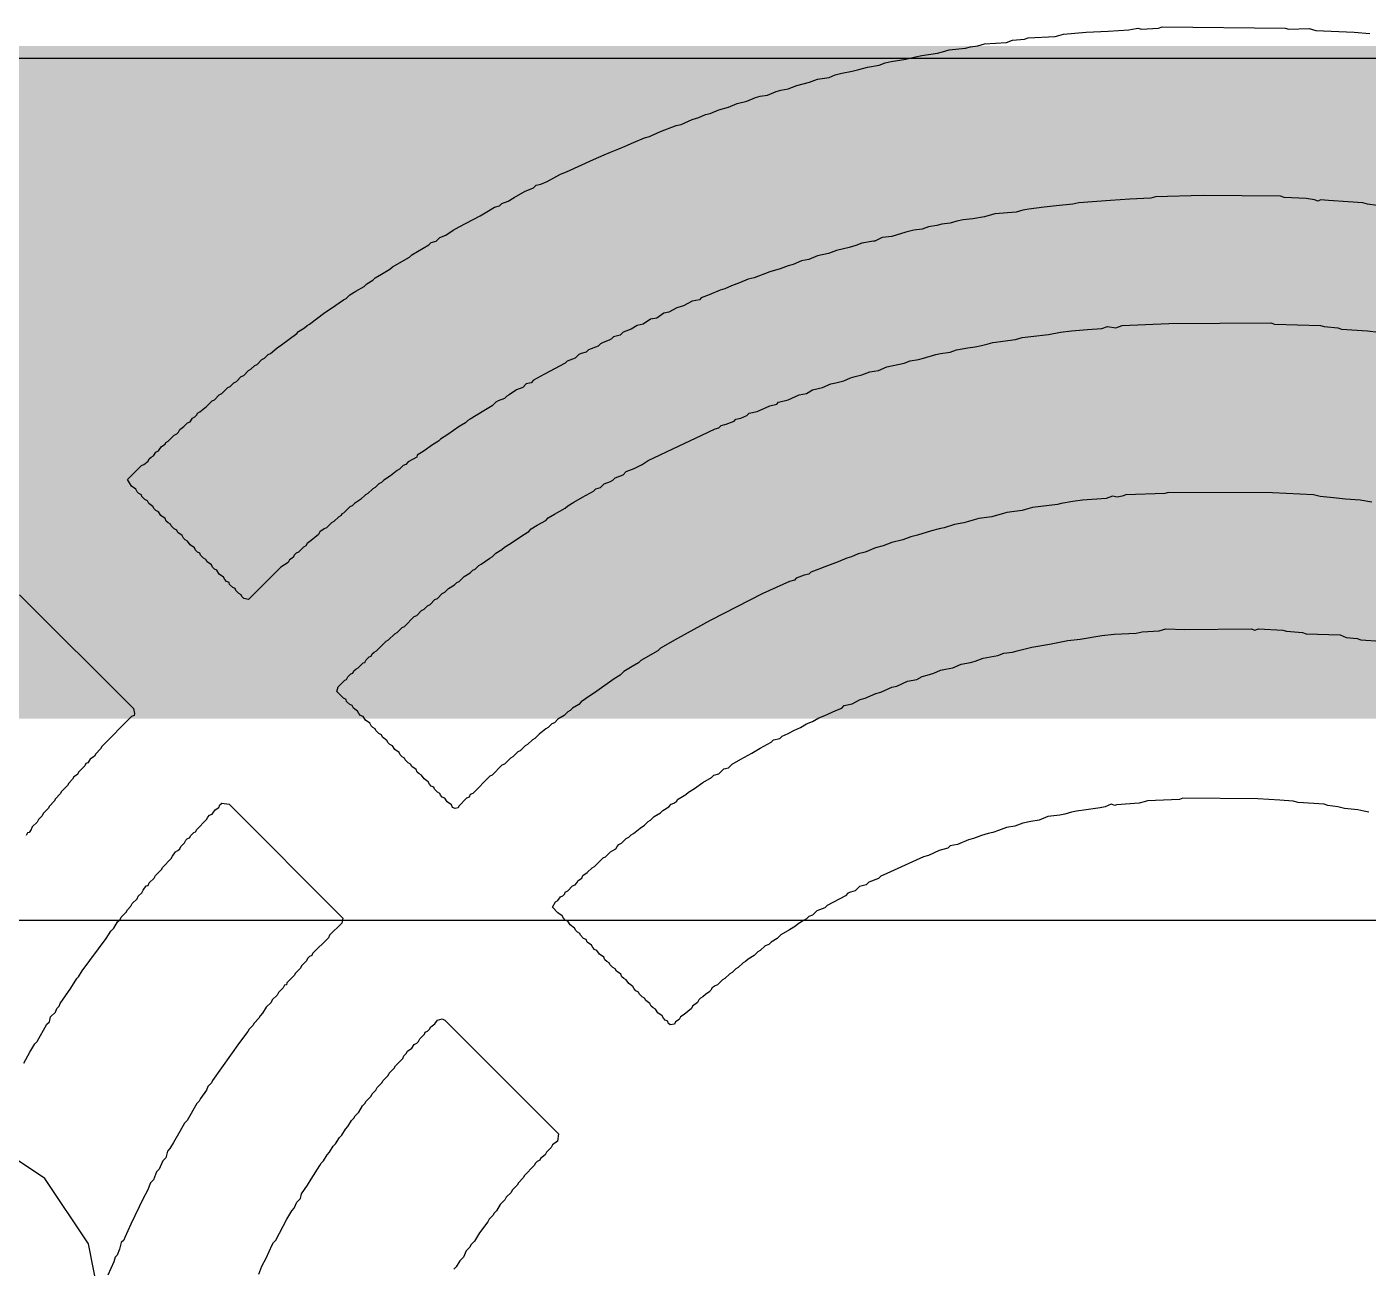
# Model space of a CAD drawing. Header units: inches. Extents: x -21 to 276, y -5 to 220.
# Drawn here: x 20.255 to 22.839, y 33.358 to 35.749 of the extents above; entities that cross this region are included whole.
import ezdxf

# ---------------------------------------------------------------- set-up
doc = ezdxf.new("R2010")
doc.units = ezdxf.units.IN
for name, color, linetype in [('Bottom Layer', 5, 'Continuous'), ('Top Layer', 1, 'Continuous'), ('Top Overlay', 2, 'Continuous')]:
    doc.layers.add(name, color=color, linetype=linetype)

msp = doc.modelspace()

# ---------------------------------------------------------------- hatches: boundary and pattern name
at = {"layer": 'Bottom Layer'}
msp.add_hatch(color=5, dxfattribs=at).paths.add_polyline_path([(10.3988, 34.417), (57.5818, 34.417), (57.5818, 35.7124), (10.3988, 35.7124)])

# ---------------------------------------------------------------- linework, layer by layer
for p, q in [((13.7743, 34.0285), (44.8844, 34.0285)), ((20.2899, 33.5313), (20.1639, 33.6155)), ((20.3741, 33.4053), (20.2899, 33.5313)), ((20.4037, 33.2566), (20.3741, 33.4053))]:
    msp.add_line(p, q, dxfattribs=at)
at = {"layer": 'Top Layer'}
msp.add_line((19.8928, 35.6885), (48.9874, 35.6885), dxfattribs=at)
at = {"layer": 'Top Overlay'}
for p, q in [((22.2526, 35.735), (22.296, 35.7385)), ((22.296, 35.7385), (22.3383, 35.7409)), ((22.3383, 35.7409), (22.3782, 35.7432)), ((22.3782, 35.7432), (22.3922, 35.7456)), ((22.3922, 35.7456), (22.3958, 35.7467)), ((22.3958, 35.7467), (22.4028, 35.7444)), ((22.4028, 35.7444), (22.4357, 35.7467)), ((22.4357, 35.7467), (22.4427, 35.7491)), ((22.4427, 35.7491), (22.6797, 35.7467)), ((22.6797, 35.7467), (22.6868, 35.7444)), ((22.6868, 35.7444), (22.7255, 35.7456)), ((22.7255, 35.7456), (22.7384, 35.742)), ((22.7384, 35.742), (22.8123, 35.7385)), ((22.8123, 35.7385), (22.8428, 35.7362)), ((22.0637, 35.708), (22.0731, 35.7104)), ((22.0731, 35.7104), (22.0871, 35.7127)), ((22.0871, 35.7127), (22.1, 35.7162)), ((22.1, 35.7162), (22.1423, 35.7186)), ((22.1423, 35.7186), (22.154, 35.7233)), ((22.154, 35.7233), (22.1775, 35.7256)), ((22.1775, 35.7256), (22.1845, 35.728)), ((22.1845, 35.728), (22.2362, 35.7303)), ((22.2362, 35.7303), (22.2432, 35.7327)), ((22.2432, 35.7327), (22.2526, 35.735)), ((21.9205, 35.6822), (21.9487, 35.6869)), ((21.9487, 35.6869), (21.9674, 35.6916)), ((21.9674, 35.6916), (21.9792, 35.6939)), ((21.9792, 35.6939), (22.0097, 35.6986)), ((22.0097, 35.6986), (22.0191, 35.701)), ((22.0191, 35.701), (22.032, 35.7045)), ((22.032, 35.7045), (22.0637, 35.708)), ((21.8126, 35.6564), (21.8255, 35.6599)), ((21.8255, 35.6599), (21.8454, 35.6634)), ((21.8454, 35.6634), (21.8583, 35.6669)), ((21.8583, 35.6669), (21.8747, 35.6716)), ((21.8747, 35.6716), (21.897, 35.6752)), ((21.897, 35.6752), (21.9088, 35.6798)), ((21.9088, 35.6798), (21.9205, 35.6822)), ((21.7222, 35.6294), (21.7386, 35.6364)), ((21.7386, 35.6364), (21.7633, 35.6423)), ((21.7633, 35.6423), (21.7785, 35.6482)), ((21.7785, 35.6482), (21.8008, 35.6517)), ((21.8008, 35.6517), (21.8126, 35.6564)), ((21.6424, 35.6059), (21.6588, 35.613)), ((21.6588, 35.613), (21.6682, 35.6153)), ((21.6682, 35.6153), (21.6823, 35.6177)), ((21.6823, 35.6177), (21.6987, 35.6247)), ((21.6987, 35.6247), (21.7081, 35.627)), ((21.7081, 35.627), (21.7222, 35.6294)), ((21.5626, 35.5801), (21.572, 35.5825)), ((21.572, 35.5825), (21.5884, 35.5895)), ((21.5884, 35.5895), (21.6072, 35.5942)), ((21.6072, 35.5942), (21.6236, 35.6012)), ((21.6236, 35.6012), (21.6424, 35.6059)), ((21.4758, 35.5472), (21.5063, 35.559)), ((21.5063, 35.559), (21.5157, 35.5613)), ((21.5157, 35.5613), (21.5368, 35.5707)), ((21.5368, 35.5707), (21.5497, 35.5742)), ((21.5497, 35.5742), (21.5626, 35.5801)), ((21.4241, 35.5261), (21.4453, 35.5355)), ((21.4453, 35.5355), (21.4546, 35.5379)), ((21.4546, 35.5379), (21.4758, 35.5472)), ((21.3678, 35.5027), (21.3795, 35.5074)), ((21.3795, 35.5074), (21.396, 35.5144)), ((21.396, 35.5144), (21.4077, 35.5191)), ((21.4077, 35.5191), (21.4241, 35.5261)), ((21.2951, 35.4698), (21.3467, 35.4933)), ((21.3467, 35.4933), (21.3678, 35.5027)), ((21.2575, 35.451), (21.2833, 35.4651)), ((21.2833, 35.4651), (21.2951, 35.4698)), ((21.1941, 35.4205), (21.2153, 35.4323)), ((21.2153, 35.4323), (21.227, 35.4369)), ((21.227, 35.4369), (21.2317, 35.4393)), ((21.2317, 35.4393), (21.2364, 35.444)), ((21.2364, 35.444), (21.2458, 35.4463)), ((21.2458, 35.4463), (21.2575, 35.451)), ((21.1449, 35.3947), (21.1566, 35.4017)), ((21.1566, 35.4017), (21.166, 35.4041)), ((21.166, 35.4041), (21.1707, 35.4088)), ((21.1707, 35.4088), (21.1824, 35.4135)), ((21.1824, 35.4135), (21.1941, 35.4205)), ((22.215, 35.4017), (22.1857, 35.3982)), ((22.2385, 35.4041), (22.215, 35.4017)), ((22.2702, 35.4076), (22.2385, 35.4041)), ((22.2819, 35.41), (22.2702, 35.4076)), ((22.343, 35.4147), (22.2819, 35.41)), ((22.3805, 35.417), (22.343, 35.4147)), ((22.4204, 35.4193), (22.3805, 35.417)), ((22.4298, 35.4217), (22.4204, 35.4193)), ((22.5213, 35.424), (22.4298, 35.4217)), ((22.6703, 35.4229), (22.5213, 35.424)), ((22.6774, 35.4205), (22.6703, 35.4229)), ((22.7196, 35.4182), (22.6774, 35.4205)), ((22.7361, 35.4158), (22.7196, 35.4182)), ((22.7431, 35.4135), (22.7361, 35.4158)), ((22.7478, 35.4158), (22.7431, 35.4135)), ((22.7631, 35.4147), (22.7478, 35.4158)), ((22.8006, 35.4123), (22.7631, 35.4147)), ((22.8288, 35.41), (22.8006, 35.4123)), ((22.8382, 35.4076), (22.8288, 35.41)), ((22.8569, 35.4053), (22.8382, 35.4076)), ((21.0885, 35.3642), (21.1284, 35.3853)), ((21.1284, 35.3853), (21.1449, 35.3947)), ((22.0472, 35.3748), (22.0343, 35.3712)), ((22.059, 35.3771), (22.0472, 35.3748)), ((22.0778, 35.3794), (22.059, 35.3771)), ((22.1, 35.383), (22.0778, 35.3794)), ((22.12, 35.3888), (22.1, 35.383)), ((22.1611, 35.3924), (22.12, 35.3888)), ((22.174, 35.3959), (22.1611, 35.3924)), ((22.1857, 35.3982), (22.174, 35.3959)), ((21.0627, 35.3478), (21.0768, 35.3572)), ((21.0768, 35.3572), (21.0885, 35.3642)), ((21.9487, 35.3536), (21.9217, 35.3454)), ((21.9639, 35.3572), (21.9487, 35.3536)), ((21.9804, 35.3595), (21.9639, 35.3572)), ((21.9921, 35.3642), (21.9804, 35.3595)), ((22.0085, 35.3665), (21.9921, 35.3642)), ((22.0179, 35.3689), (22.0085, 35.3665)), ((22.0343, 35.3712), (22.0179, 35.3689)), ((20.997, 35.3102), (21.0299, 35.329)), ((21.0299, 35.329), (21.0346, 35.3337)), ((21.0346, 35.3337), (21.0439, 35.336)), ((21.0439, 35.336), (21.051, 35.3431)), ((21.051, 35.3431), (21.0627, 35.3478)), ((21.8395, 35.3243), (21.8149, 35.3184)), ((21.8525, 35.3278), (21.8395, 35.3243)), ((21.8642, 35.3325), (21.8525, 35.3278)), ((21.8865, 35.336), (21.8642, 35.3325)), ((21.8888, 35.336), (21.8865, 35.336)), ((21.9029, 35.3431), (21.8888, 35.336)), ((21.9217, 35.3454), (21.9029, 35.3431)), ((20.9595, 35.2867), (20.9923, 35.3055)), ((20.9923, 35.3055), (20.997, 35.3102)), ((21.748, 35.2985), (21.7316, 35.2914)), ((21.7621, 35.3008), (21.748, 35.2985)), ((21.7785, 35.3079), (21.7621, 35.3008)), ((21.7996, 35.3126), (21.7785, 35.3079)), ((21.8149, 35.3184), (21.7996, 35.3126)), ((20.9266, 35.2656), (20.9383, 35.2727)), ((20.9383, 35.2727), (20.9548, 35.2821)), ((20.9548, 35.2821), (20.9595, 35.2867)), ((21.687, 35.2774), (21.6565, 35.2656)), ((21.7069, 35.2832), (21.687, 35.2774)), ((21.7222, 35.2891), (21.7069, 35.2832)), ((21.7316, 35.2914), (21.7222, 35.2891)), ((20.889, 35.2398), (20.9055, 35.2492)), ((20.9055, 35.2492), (20.9102, 35.2539)), ((20.9102, 35.2539), (20.9219, 35.2609)), ((20.9219, 35.2609), (20.9266, 35.2656)), ((21.6131, 35.2504), (21.6002, 35.2445)), ((21.6283, 35.2562), (21.6131, 35.2504)), ((21.6447, 35.2633), (21.6283, 35.2562)), ((21.6565, 35.2656), (21.6447, 35.2633)), ((20.8421, 35.207), (20.8656, 35.2234)), ((20.8656, 35.2234), (20.8703, 35.2257)), ((20.8703, 35.2257), (20.8773, 35.2328)), ((20.8773, 35.2328), (20.889, 35.2398)), ((21.5368, 35.221), (21.5204, 35.2116)), ((21.5509, 35.2234), (21.5368, 35.221)), ((21.5544, 35.2269), (21.5509, 35.2234)), ((21.5696, 35.2328), (21.5544, 35.2269)), ((21.5908, 35.2422), (21.5696, 35.2328)), ((21.6002, 35.2445), (21.5908, 35.2422)), ((20.7999, 35.1764), (20.8292, 35.1987)), ((20.8292, 35.1987), (20.8421, 35.207)), ((21.4828, 35.1976), (21.4687, 35.1882)), ((21.4922, 35.1999), (21.4828, 35.1976)), ((21.5075, 35.2081), (21.4922, 35.1999)), ((21.5204, 35.2116), (21.5075, 35.2081)), ((20.7787, 35.1624), (20.7905, 35.1694)), ((20.7905, 35.1694), (20.7952, 35.1741)), ((20.7952, 35.1741), (20.7999, 35.1764)), ((21.4312, 35.1741), (21.4194, 35.1671)), ((21.4429, 35.1764), (21.4312, 35.1741)), ((21.457, 35.1858), (21.4429, 35.1764)), ((21.4687, 35.1882), (21.457, 35.1858)), ((22.2984, 35.1659), (22.3265, 35.1682)), ((22.3265, 35.1682), (22.3371, 35.1717)), ((22.3371, 35.1717), (22.3535, 35.1694)), ((22.3535, 35.1694), (22.3652, 35.1741)), ((22.3652, 35.1741), (22.4556, 35.1776)), ((22.4556, 35.1776), (22.6516, 35.1788)), ((22.6516, 35.1788), (22.6586, 35.1764)), ((22.6586, 35.1764), (22.7478, 35.1741)), ((22.7478, 35.1741), (22.7548, 35.1717)), ((22.7548, 35.1717), (22.7807, 35.1694)), ((22.7807, 35.1694), (22.7877, 35.1671)), ((20.7459, 35.1365), (20.7752, 35.1588)), ((20.7752, 35.1588), (20.7787, 35.1624)), ((21.3772, 35.1459), (21.3655, 35.1412)), ((21.3819, 35.1483), (21.3772, 35.1459)), ((21.3854, 35.1518), (21.3819, 35.1483)), ((21.3983, 35.1553), (21.3854, 35.1518)), ((21.4042, 35.1612), (21.3983, 35.1553)), ((21.4194, 35.1671), (21.4042, 35.1612)), ((22.1165, 35.1412), (22.1599, 35.1471)), ((22.1599, 35.1471), (22.1728, 35.1506)), ((22.1728, 35.1506), (22.1892, 35.153)), ((22.1892, 35.153), (22.2233, 35.1565)), ((22.2233, 35.1565), (22.2467, 35.1612)), ((22.2467, 35.1612), (22.2679, 35.1635)), ((22.2679, 35.1635), (22.2984, 35.1659)), ((22.7877, 35.1671), (22.8382, 35.1635)), ((22.8382, 35.1635), (22.8593, 35.1612)), ((20.713, 35.1107), (20.7201, 35.1178)), ((20.7201, 35.1178), (20.7248, 35.1201)), ((20.7248, 35.1201), (20.7377, 35.1307)), ((20.7377, 35.1307), (20.7459, 35.1365)), ((21.3185, 35.1178), (21.3115, 35.1107)), ((21.3232, 35.1201), (21.3185, 35.1178)), ((21.3326, 35.1225), (21.3232, 35.1201)), ((21.3373, 35.1272), (21.3326, 35.1225)), ((21.3561, 35.1342), (21.3373, 35.1272)), ((21.3608, 35.1389), (21.3561, 35.1342)), ((21.3655, 35.1412), (21.3608, 35.1389)), ((21.9827, 35.1107), (22.0062, 35.1178)), ((22.0062, 35.1178), (22.0156, 35.1201)), ((22.0156, 35.1201), (22.0343, 35.1225)), ((22.0343, 35.1225), (22.0461, 35.1272)), ((22.0461, 35.1272), (22.0684, 35.1307)), ((22.0684, 35.1307), (22.0824, 35.133)), ((22.0824, 35.133), (22.0942, 35.1354)), ((22.0942, 35.1354), (22.1071, 35.1389)), ((22.1071, 35.1389), (22.1165, 35.1412)), ((20.6872, 35.0896), (20.6943, 35.0966)), ((20.6943, 35.0966), (20.6989, 35.099)), ((20.6989, 35.099), (20.7083, 35.1084)), ((20.7083, 35.1084), (20.713, 35.1107)), ((21.2927, 35.1013), (21.2528, 35.0802)), ((21.2962, 35.1049), (21.2927, 35.1013)), ((21.3115, 35.1107), (21.2962, 35.1049)), ((21.8959, 35.0873), (21.9123, 35.0943)), ((21.9123, 35.0943), (21.9452, 35.1013)), ((21.9452, 35.1013), (21.9569, 35.106)), ((21.9569, 35.106), (21.9733, 35.1084)), ((21.9733, 35.1084), (21.9827, 35.1107)), ((20.6544, 35.0638), (20.659, 35.0661)), ((20.659, 35.0661), (20.6684, 35.0755)), ((20.6684, 35.0755), (20.6731, 35.0779)), ((20.6731, 35.0779), (20.6825, 35.0873)), ((20.6825, 35.0873), (20.6872, 35.0896)), ((21.2317, 35.0685), (21.227, 35.0638)), ((21.2528, 35.0802), (21.2317, 35.0685)), ((21.8137, 35.0638), (21.829, 35.0673)), ((21.829, 35.0673), (21.8419, 35.0732)), ((21.8419, 35.0732), (21.8513, 35.0755)), ((21.8513, 35.0755), (21.8642, 35.079)), ((21.8642, 35.079), (21.8794, 35.0849)), ((21.8794, 35.0849), (21.8959, 35.0873)), ((20.6168, 35.0309), (20.6262, 35.0403)), ((20.6262, 35.0403), (20.6309, 35.0427)), ((20.6309, 35.0427), (20.6426, 35.0544)), ((20.6426, 35.0544), (20.6473, 35.0567)), ((20.6473, 35.0567), (20.6544, 35.0638)), ((21.1848, 35.0403), (21.1801, 35.038)), ((21.1988, 35.0497), (21.1848, 35.0403)), ((21.2106, 35.0544), (21.1988, 35.0497)), ((21.2176, 35.0614), (21.2106, 35.0544)), ((21.227, 35.0638), (21.2176, 35.0614)), ((21.7222, 35.0309), (21.7433, 35.0403)), ((21.7433, 35.0403), (21.7574, 35.0427)), ((21.7574, 35.0427), (21.7691, 35.0497)), ((21.7691, 35.0497), (21.7879, 35.0544)), ((21.7879, 35.0544), (21.8043, 35.0614)), ((21.8043, 35.0614), (21.8137, 35.0638)), ((20.5886, 35.0075), (20.6015, 35.018)), ((20.6015, 35.018), (20.6121, 35.0286)), ((20.6121, 35.0286), (20.6168, 35.0309)), ((21.1519, 35.0192), (21.1355, 35.0098)), ((21.1589, 35.0262), (21.1519, 35.0192)), ((21.1636, 35.0286), (21.1589, 35.0262)), ((21.1754, 35.0333), (21.1636, 35.0286)), ((21.1801, 35.038), (21.1754, 35.0333)), ((21.6624, 35.0086), (21.687, 35.0192)), ((21.687, 35.0192), (21.6999, 35.0227)), ((21.6999, 35.0227), (21.7034, 35.0262)), ((21.7034, 35.0262), (21.7222, 35.0309)), ((20.5652, 34.9863), (20.5699, 34.9887)), ((20.5699, 34.9887), (20.5746, 34.9957)), ((20.5746, 34.9957), (20.5793, 34.9981)), ((20.5793, 34.9981), (20.5828, 35.0016)), ((20.5828, 35.0016), (20.5839, 35.0051)), ((20.5839, 35.0051), (20.5886, 35.0075)), ((21.105, 34.991), (21.1003, 34.9863)), ((21.1097, 34.9934), (21.105, 34.991)), ((21.1355, 35.0098), (21.1097, 34.9934)), ((21.6025, 34.984), (21.6178, 34.9899)), ((21.6178, 34.9899), (21.6213, 34.9934)), ((21.6213, 34.9934), (21.6307, 34.9957)), ((21.6307, 34.9957), (21.6424, 35.0004)), ((21.6424, 35.0004), (21.6471, 35.0051)), ((21.6471, 35.0051), (21.6624, 35.0086)), ((20.5276, 34.9511), (20.5394, 34.9629)), ((20.5394, 34.9629), (20.5441, 34.9652)), ((20.5441, 34.9652), (20.5476, 34.9687)), ((20.5476, 34.9687), (20.5499, 34.9734)), ((20.5499, 34.9734), (20.5581, 34.9793)), ((20.5581, 34.9793), (20.5652, 34.9863)), ((21.0662, 34.964), (21.0522, 34.9547)), ((21.0885, 34.9793), (21.0662, 34.964)), ((21.1003, 34.9863), (21.0885, 34.9793)), ((21.511, 34.9417), (21.5556, 34.9629)), ((21.5556, 34.9629), (21.5814, 34.9746)), ((21.5814, 34.9746), (21.5884, 34.977)), ((21.5884, 34.977), (21.5931, 34.9816)), ((21.5931, 34.9816), (21.6025, 34.984)), ((20.5088, 34.9324), (20.5147, 34.9406)), ((20.5147, 34.9406), (20.5218, 34.9453)), ((20.5218, 34.9453), (20.5229, 34.9488)), ((20.5229, 34.9488), (20.5276, 34.9511)), ((21.0369, 34.9441), (21.0205, 34.9324)), ((21.0486, 34.9511), (21.0369, 34.9441)), ((21.0522, 34.9547), (21.0486, 34.9511)), ((21.4523, 34.9136), (21.511, 34.9417)), ((20.4807, 34.9065), (20.4889, 34.9124)), ((20.4889, 34.9124), (20.4912, 34.9171)), ((20.4912, 34.9171), (20.4948, 34.9206)), ((20.4948, 34.9206), (20.4995, 34.923)), ((20.4995, 34.923), (20.5041, 34.93)), ((20.5041, 34.93), (20.5088, 34.9324)), ((20.99, 34.9112), (20.9853, 34.9065)), ((21.0064, 34.9206), (20.99, 34.9112)), ((21.0076, 34.9241), (21.0064, 34.9206)), ((21.0205, 34.9324), (21.0076, 34.9241)), ((21.4406, 34.9065), (21.4523, 34.9136)), ((20.449, 34.8772), (20.476, 34.9042)), ((20.476, 34.9042), (20.4807, 34.9065)), ((20.9559, 34.8843), (20.943, 34.876)), ((20.9688, 34.8948), (20.9559, 34.8843)), ((20.9735, 34.8972), (20.9688, 34.8948)), ((20.9806, 34.9042), (20.9735, 34.8972)), ((20.9853, 34.9065), (20.9806, 34.9042)), ((21.3889, 34.8807), (21.4042, 34.8866)), ((21.4042, 34.8866), (21.4101, 34.8925)), ((21.4101, 34.8925), (21.4253, 34.8983)), ((21.4253, 34.8983), (21.4406, 34.9065)), ((20.4572, 34.8643), (20.449, 34.8772)), ((20.4654, 34.8584), (20.4572, 34.8643)), ((20.4678, 34.8537), (20.4654, 34.8584)), ((20.9219, 34.8596), (20.9125, 34.8502)), ((20.9266, 34.862), (20.9219, 34.8596)), ((20.9336, 34.869), (20.9266, 34.862)), ((20.9383, 34.8713), (20.9336, 34.869)), ((20.943, 34.876), (20.9383, 34.8713)), ((21.3467, 34.8549), (21.3514, 34.8596)), ((21.3514, 34.8596), (21.3608, 34.862)), ((21.3608, 34.862), (21.3678, 34.869)), ((21.3678, 34.869), (21.3795, 34.8737)), ((21.3795, 34.8737), (21.3842, 34.876)), ((21.3842, 34.876), (21.3889, 34.8807)), ((20.4713, 34.8502), (20.4678, 34.8537)), ((20.476, 34.8479), (20.4713, 34.8502)), ((20.4772, 34.8444), (20.476, 34.8479)), ((20.483, 34.8385), (20.4772, 34.8444)), ((20.4877, 34.8361), (20.483, 34.8385)), ((20.4901, 34.8314), (20.4877, 34.8361)), ((20.8984, 34.8385), (20.8867, 34.8314)), ((20.9078, 34.8479), (20.8984, 34.8385)), ((20.9125, 34.8502), (20.9078, 34.8479)), ((21.2974, 34.8268), (21.3091, 34.8338)), ((21.3091, 34.8338), (21.3256, 34.8432)), ((21.3256, 34.8432), (21.3467, 34.8549)), ((22.2702, 34.835), (22.2479, 34.8314)), ((22.289, 34.8373), (22.2702, 34.835)), ((22.3347, 34.8408), (22.289, 34.8373)), ((22.3465, 34.8455), (22.3347, 34.8408)), ((22.3559, 34.8432), (22.3465, 34.8455)), ((22.3652, 34.8455), (22.3559, 34.8432)), ((22.3723, 34.8479), (22.3652, 34.8455)), ((22.4474, 34.8502), (22.3723, 34.8479)), ((22.4544, 34.8526), (22.4474, 34.8502)), ((22.6551, 34.8514), (22.4544, 34.8526)), ((22.7337, 34.8479), (22.6551, 34.8514)), ((22.7466, 34.8444), (22.7337, 34.8479)), ((22.7724, 34.842), (22.7466, 34.8444)), ((22.7959, 34.8397), (22.7724, 34.842)), ((22.8241, 34.8373), (22.7959, 34.8397)), ((22.8464, 34.8338), (22.8241, 34.8373)), ((20.4983, 34.8256), (20.4901, 34.8314)), ((20.5006, 34.8209), (20.4983, 34.8256)), ((20.5041, 34.8174), (20.5006, 34.8209)), ((20.5088, 34.815), (20.5041, 34.8174)), ((20.5135, 34.808), (20.5088, 34.815)), ((20.5218, 34.8021), (20.5135, 34.808)), ((20.8609, 34.808), (20.8562, 34.8056)), ((20.8621, 34.8115), (20.8609, 34.808)), ((20.8656, 34.8127), (20.8621, 34.8115)), ((20.8773, 34.8244), (20.8656, 34.8127)), ((20.882, 34.8268), (20.8773, 34.8244)), ((20.8867, 34.8314), (20.882, 34.8268)), ((21.2599, 34.8033), (21.2716, 34.8103)), ((21.2716, 34.8103), (21.2927, 34.8221)), ((21.2927, 34.8221), (21.2974, 34.8268)), ((22.1341, 34.8115), (22.1141, 34.8056)), ((22.1435, 34.8138), (22.1341, 34.8115)), ((22.1728, 34.8174), (22.1435, 34.8138)), ((22.1834, 34.8209), (22.1728, 34.8174)), ((22.1928, 34.8232), (22.1834, 34.8209)), ((22.2409, 34.8291), (22.1928, 34.8232)), ((22.2479, 34.8314), (22.2409, 34.8291)), ((20.5241, 34.7974), (20.5218, 34.8021)), ((20.5276, 34.7939), (20.5241, 34.7974)), ((20.5323, 34.7915), (20.5276, 34.7939)), ((20.5335, 34.788), (20.5323, 34.7915)), ((20.5394, 34.7822), (20.5335, 34.788)), ((20.5441, 34.7798), (20.5394, 34.7822)), ((20.828, 34.7822), (20.8198, 34.7763)), ((20.8327, 34.7845), (20.828, 34.7822)), ((20.8421, 34.7939), (20.8327, 34.7845)), ((20.8468, 34.7962), (20.8421, 34.7939)), ((20.8562, 34.8056), (20.8468, 34.7962)), ((21.2223, 34.7775), (21.227, 34.7822)), ((21.227, 34.7822), (21.2387, 34.7892)), ((21.2387, 34.7892), (21.2552, 34.7986)), ((21.2552, 34.7986), (21.2599, 34.8033)), ((22.0132, 34.7822), (21.998, 34.7786)), ((22.0226, 34.7845), (22.0132, 34.7822)), ((22.0425, 34.7904), (22.0226, 34.7845)), ((22.0602, 34.7939), (22.0425, 34.7904)), ((22.0695, 34.7962), (22.0602, 34.7939)), ((22.0801, 34.7998), (22.0695, 34.7962)), ((22.0895, 34.8021), (22.0801, 34.7998)), ((22.1141, 34.8056), (22.0895, 34.8021)), ((20.5464, 34.7751), (20.5441, 34.7798)), ((20.5546, 34.7692), (20.5464, 34.7751)), ((20.557, 34.7646), (20.5546, 34.7692)), ((20.5605, 34.761), (20.557, 34.7646)), ((20.5652, 34.7587), (20.5605, 34.761)), ((20.5699, 34.7517), (20.5652, 34.7587)), ((20.8034, 34.7599), (20.7952, 34.754)), ((20.8175, 34.7716), (20.8034, 34.7599)), ((20.8198, 34.7763), (20.8175, 34.7716)), ((21.1871, 34.754), (21.2106, 34.7704)), ((21.2106, 34.7704), (21.2223, 34.7775)), ((21.9217, 34.7563), (21.9053, 34.7493)), ((21.9428, 34.761), (21.9217, 34.7563)), ((21.9581, 34.7669), (21.9428, 34.761)), ((21.971, 34.7704), (21.9581, 34.7669)), ((21.998, 34.7786), (21.971, 34.7704)), ((20.5781, 34.7458), (20.5699, 34.7517)), ((20.5804, 34.7411), (20.5781, 34.7458)), ((20.5839, 34.7376), (20.5804, 34.7411)), ((20.5886, 34.7352), (20.5839, 34.7376)), ((20.5898, 34.7317), (20.5886, 34.7352)), ((20.5957, 34.7258), (20.5898, 34.7317)), ((20.7705, 34.7317), (20.7682, 34.727)), ((20.774, 34.7352), (20.7705, 34.7317)), ((20.7787, 34.7376), (20.774, 34.7352)), ((20.7881, 34.747), (20.7787, 34.7376)), ((20.7928, 34.7493), (20.7881, 34.747)), ((20.7952, 34.754), (20.7928, 34.7493)), ((21.1519, 34.7282), (21.1589, 34.7352)), ((21.1589, 34.7352), (21.1707, 34.7423)), ((21.1707, 34.7423), (21.1754, 34.747)), ((21.1754, 34.747), (21.1871, 34.754)), ((21.8571, 34.734), (21.8442, 34.7282)), ((21.8701, 34.7376), (21.8571, 34.734)), ((21.89, 34.7458), (21.8701, 34.7376)), ((21.9053, 34.7493), (21.89, 34.7458)), ((20.6004, 34.7235), (20.5957, 34.7258)), ((20.6027, 34.7188), (20.6004, 34.7235)), ((20.6109, 34.7129), (20.6027, 34.7188)), ((20.6133, 34.7082), (20.6109, 34.7129)), ((20.6168, 34.7047), (20.6133, 34.7082)), ((20.6215, 34.7024), (20.6168, 34.7047)), ((20.7447, 34.7082), (20.6825, 34.646)), ((20.7588, 34.7176), (20.7447, 34.7082)), ((20.7611, 34.7223), (20.7588, 34.7176)), ((20.7682, 34.727), (20.7611, 34.7223)), ((21.1143, 34.7024), (21.119, 34.7047)), ((21.119, 34.7047), (21.1261, 34.7118)), ((21.1261, 34.7118), (21.1308, 34.7141)), ((21.1308, 34.7141), (21.1472, 34.7258)), ((21.1472, 34.7258), (21.1519, 34.7282)), ((21.7809, 34.7047), (21.7656, 34.6988)), ((21.7926, 34.7094), (21.7809, 34.7047)), ((21.8184, 34.7188), (21.7926, 34.7094)), ((21.8348, 34.7258), (21.8184, 34.7188)), ((21.8442, 34.7282), (21.8348, 34.7258)), ((20.6262, 34.6953), (20.6215, 34.7024)), ((20.6344, 34.6895), (20.6262, 34.6953)), ((20.6368, 34.6848), (20.6344, 34.6895)), ((20.6403, 34.6812), (20.6368, 34.6848)), ((20.645, 34.6789), (20.6403, 34.6812)), ((20.6461, 34.6754), (20.645, 34.6789)), ((21.0791, 34.6742), (21.0838, 34.6789)), ((21.0838, 34.6789), (21.0885, 34.6812)), ((21.0885, 34.6812), (21.0979, 34.6906)), ((21.0979, 34.6906), (21.1097, 34.6977)), ((21.1097, 34.6977), (21.1143, 34.7024)), ((21.7245, 34.6812), (21.6729, 34.6578)), ((21.7339, 34.6836), (21.7245, 34.6812)), ((21.7375, 34.6871), (21.7339, 34.6836)), ((21.7527, 34.693), (21.7375, 34.6871)), ((21.7621, 34.6953), (21.7527, 34.693)), ((21.7656, 34.6988), (21.7621, 34.6953)), ((20.2413, 34.6554), (20.4607, 34.436)), ((20.652, 34.6695), (20.6461, 34.6754)), ((20.6567, 34.6672), (20.652, 34.6695)), ((20.6579, 34.6636), (20.6567, 34.6672)), ((20.6637, 34.6578), (20.6579, 34.6636)), ((20.6684, 34.6554), (20.6637, 34.6578)), ((20.6696, 34.6519), (20.6684, 34.6554)), ((20.6731, 34.6484), (20.6696, 34.6519)), ((21.0463, 34.6484), (21.0557, 34.6578)), ((21.0557, 34.6578), (21.0604, 34.6601)), ((21.0604, 34.6601), (21.0674, 34.6672)), ((21.0674, 34.6672), (21.0791, 34.6742)), ((21.6729, 34.6578), (21.572, 34.6061)), ((20.6825, 34.646), (20.6731, 34.6484)), ((21.0064, 34.6155), (21.0158, 34.6249)), ((21.0158, 34.6249), (21.0205, 34.6273)), ((21.0205, 34.6273), (21.0275, 34.6343)), ((21.0275, 34.6343), (21.0322, 34.6367)), ((21.0322, 34.6367), (21.0416, 34.646)), ((21.0416, 34.646), (21.0463, 34.6484)), ((20.9829, 34.5944), (21.0017, 34.6132)), ((21.0017, 34.6132), (21.0064, 34.6155)), ((21.572, 34.6061), (21.5086, 34.5709)), ((20.9524, 34.5686), (20.9641, 34.5803)), ((20.9641, 34.5803), (20.9688, 34.5827)), ((20.9688, 34.5827), (20.9782, 34.5921)), ((20.9782, 34.5921), (20.9829, 34.5944)), ((22.2843, 34.5698), (22.3265, 34.5768)), ((22.3265, 34.5768), (22.35, 34.5792)), ((22.35, 34.5792), (22.3922, 34.5815)), ((22.3922, 34.5815), (22.404, 34.5838)), ((22.404, 34.5838), (22.4368, 34.5862)), ((22.4368, 34.5862), (22.4497, 34.5897)), ((22.4497, 34.5897), (22.4861, 34.5885)), ((22.4861, 34.5885), (22.614, 34.5897)), ((22.614, 34.5897), (22.6211, 34.5874)), ((22.6211, 34.5874), (22.6281, 34.5897)), ((22.6281, 34.5897), (22.675, 34.5874)), ((22.675, 34.5874), (22.6821, 34.585)), ((22.6821, 34.585), (22.7126, 34.5827)), ((22.7126, 34.5827), (22.7196, 34.5803)), ((22.7196, 34.5803), (22.7853, 34.578)), ((22.7853, 34.578), (22.7971, 34.5733)), ((22.7971, 34.5733), (22.8182, 34.5709)), ((20.9242, 34.5451), (20.9289, 34.5475)), ((20.9289, 34.5475), (20.9477, 34.5662)), ((20.9477, 34.5662), (20.9524, 34.5686)), ((21.4711, 34.5475), (21.4382, 34.5287)), ((21.4758, 34.5522), (21.4711, 34.5475)), ((21.5086, 34.5709), (21.4758, 34.5522)), ((22.154, 34.5451), (22.1634, 34.5475)), ((22.1634, 34.5475), (22.1787, 34.551)), ((22.1787, 34.551), (22.1916, 34.5545)), ((22.1916, 34.5545), (22.2256, 34.5604)), ((22.2256, 34.5604), (22.2608, 34.5674)), ((22.2608, 34.5674), (22.2843, 34.5698)), ((22.8182, 34.5709), (22.8252, 34.5686)), ((22.8252, 34.5686), (22.8628, 34.5662)), ((20.8937, 34.5146), (20.9031, 34.524)), ((20.9031, 34.524), (20.9066, 34.5252)), ((20.9066, 34.5252), (20.909, 34.5299)), ((20.909, 34.5299), (20.9149, 34.5357)), ((20.9149, 34.5357), (20.9184, 34.5369)), ((20.9184, 34.5369), (20.9207, 34.5416)), ((20.9207, 34.5416), (20.9242, 34.5451)), ((21.4335, 34.524), (21.4218, 34.517)), ((21.4382, 34.5287), (21.4335, 34.524)), ((22.039, 34.5146), (22.0555, 34.5217)), ((22.0555, 34.5217), (22.0731, 34.5252)), ((22.0731, 34.5252), (22.0824, 34.5275)), ((22.0824, 34.5275), (22.0977, 34.5334)), ((22.0977, 34.5334), (22.1259, 34.5381)), ((22.1259, 34.5381), (22.1376, 34.5428)), ((22.1376, 34.5428), (22.154, 34.5451)), ((20.8714, 34.4923), (20.8738, 34.497)), ((20.8738, 34.497), (20.8797, 34.5029)), ((20.8797, 34.5029), (20.8832, 34.5041)), ((20.8832, 34.5041), (20.8855, 34.5087)), ((20.8855, 34.5087), (20.889, 34.5123)), ((20.889, 34.5123), (20.8937, 34.5146)), ((21.3983, 34.5005), (21.3866, 34.4935)), ((21.4054, 34.5076), (21.3983, 34.5005)), ((21.4218, 34.517), (21.4054, 34.5076)), ((21.9698, 34.4923), (21.9804, 34.4982)), ((21.9804, 34.4982), (21.9897, 34.5005)), ((21.9897, 34.5005), (22.0027, 34.5041)), ((22.0027, 34.5041), (22.0156, 34.5099)), ((22.0156, 34.5099), (22.0249, 34.5123)), ((22.0249, 34.5123), (22.039, 34.5146)), ((20.8527, 34.4688), (20.855, 34.4782)), ((20.855, 34.4782), (20.8679, 34.4911)), ((20.8679, 34.4911), (20.8714, 34.4923)), ((21.3537, 34.47), (21.3314, 34.4548)), ((21.3866, 34.4935), (21.3537, 34.47)), ((21.9006, 34.4677), (21.9217, 34.4771)), ((21.9217, 34.4771), (21.9311, 34.4794)), ((21.9311, 34.4794), (21.9522, 34.4888)), ((21.9522, 34.4888), (21.9698, 34.4923)), ((20.8656, 34.4559), (20.8527, 34.4688)), ((20.8703, 34.4536), (20.8656, 34.4559)), ((20.8714, 34.4501), (20.8703, 34.4536)), ((20.8773, 34.4442), (20.8714, 34.4501)), ((20.882, 34.4419), (20.8773, 34.4442)), ((21.3185, 34.4442), (21.3068, 34.4372)), ((21.3232, 34.4489), (21.3185, 34.4442)), ((21.3314, 34.4548), (21.3232, 34.4489)), ((21.8302, 34.4419), (21.8454, 34.4454)), ((21.8454, 34.4454), (21.8607, 34.4536)), ((21.8607, 34.4536), (21.8701, 34.4559)), ((21.8701, 34.4559), (21.8912, 34.4653)), ((21.8912, 34.4653), (21.9006, 34.4677)), ((20.4572, 34.4207), (20.3997, 34.3632)), ((20.4619, 34.4231), (20.4572, 34.4207)), ((20.4607, 34.436), (20.4631, 34.4266)), ((20.4631, 34.4266), (20.4619, 34.4231)), ((20.8844, 34.4372), (20.882, 34.4419)), ((20.8926, 34.4313), (20.8844, 34.4372)), ((20.8949, 34.4266), (20.8926, 34.4313)), ((20.8984, 34.4231), (20.8949, 34.4266)), ((20.9031, 34.4207), (20.8984, 34.4231)), ((20.9078, 34.4137), (20.9031, 34.4207)), ((21.2904, 34.4231), (21.2786, 34.416)), ((21.2974, 34.4301), (21.2904, 34.4231)), ((21.3021, 34.4325), (21.2974, 34.4301)), ((21.3068, 34.4372), (21.3021, 34.4325)), ((21.7691, 34.4113), (21.7809, 34.4184)), ((21.7809, 34.4184), (21.7926, 34.4231)), ((21.7926, 34.4231), (21.8137, 34.4325)), ((21.8137, 34.4325), (21.8255, 34.4372)), ((21.8255, 34.4372), (21.8302, 34.4419)), ((20.916, 34.4078), (20.9078, 34.4137)), ((20.9184, 34.4031), (20.916, 34.4078)), ((20.9219, 34.3996), (20.9184, 34.4031)), ((20.9266, 34.3973), (20.9219, 34.3996)), ((20.9278, 34.3937), (20.9266, 34.3973)), ((20.9336, 34.3879), (20.9278, 34.3937)), ((21.2552, 34.3973), (21.2423, 34.3867)), ((21.2599, 34.3996), (21.2552, 34.3973)), ((21.2669, 34.4067), (21.2599, 34.3996)), ((21.2716, 34.409), (21.2669, 34.4067)), ((21.2786, 34.416), (21.2716, 34.409)), ((21.7222, 34.3879), (21.7339, 34.3949)), ((21.7339, 34.3949), (21.7457, 34.3996)), ((21.7457, 34.3996), (21.7574, 34.4067)), ((21.7574, 34.4067), (21.7691, 34.4113)), ((20.9383, 34.3855), (20.9336, 34.3879)), ((20.9407, 34.3808), (20.9383, 34.3855)), ((20.9489, 34.375), (20.9407, 34.3808)), ((20.9512, 34.3703), (20.9489, 34.375)), ((20.9548, 34.3668), (20.9512, 34.3703)), ((20.9595, 34.3644), (20.9548, 34.3668)), ((21.22, 34.3668), (21.2153, 34.3644)), ((21.2293, 34.3761), (21.22, 34.3668)), ((21.234, 34.3785), (21.2293, 34.3761)), ((21.2423, 34.3867), (21.234, 34.3785)), ((21.6682, 34.3597), (21.6893, 34.3715)), ((21.6893, 34.3715), (21.694, 34.3761)), ((21.694, 34.3761), (21.7058, 34.3785)), ((21.7058, 34.3785), (21.7105, 34.3832)), ((21.7105, 34.3832), (21.7222, 34.3879)), ((20.3856, 34.3445), (20.3774, 34.3386)), ((20.388, 34.3492), (20.3856, 34.3445)), ((20.3974, 34.3585), (20.388, 34.3492)), ((20.3997, 34.3632), (20.3974, 34.3585)), ((20.9641, 34.3574), (20.9595, 34.3644)), ((20.9724, 34.3515), (20.9641, 34.3574)), ((20.9747, 34.3468), (20.9724, 34.3515)), ((20.9782, 34.3433), (20.9747, 34.3468)), ((20.9829, 34.3409), (20.9782, 34.3433)), ((20.9841, 34.3374), (20.9829, 34.3409)), ((21.1871, 34.3409), (21.1754, 34.3292)), ((21.1918, 34.3433), (21.1871, 34.3409)), ((21.2012, 34.3527), (21.1918, 34.3433)), ((21.2059, 34.355), (21.2012, 34.3527)), ((21.2153, 34.3644), (21.2059, 34.355)), ((21.6307, 34.3386), (21.6518, 34.3503)), ((21.6518, 34.3503), (21.6682, 34.3597)), ((20.3669, 34.3257), (20.3551, 34.3139)), ((20.3692, 34.3304), (20.3669, 34.3257)), ((20.3727, 34.3316), (20.3692, 34.3304)), ((20.3774, 34.3386), (20.3727, 34.3316)), ((20.99, 34.3316), (20.9841, 34.3374)), ((20.9947, 34.3292), (20.99, 34.3316)), ((20.997, 34.3245), (20.9947, 34.3292)), ((21.0052, 34.3186), (20.997, 34.3245)), ((21.0076, 34.3139), (21.0052, 34.3186)), ((21.1707, 34.3269), (21.1519, 34.3081)), ((21.1754, 34.3292), (21.1707, 34.3269)), ((21.5884, 34.3104), (21.5978, 34.3198)), ((21.5978, 34.3198), (21.6072, 34.3222)), ((21.6072, 34.3222), (21.6142, 34.3292)), ((21.6142, 34.3292), (21.6307, 34.3386)), ((20.3363, 34.2928), (20.334, 34.2881)), ((20.3434, 34.2999), (20.3363, 34.2928)), ((20.3457, 34.3046), (20.3434, 34.2999)), ((20.3528, 34.3093), (20.3457, 34.3046)), ((20.3551, 34.3139), (20.3528, 34.3093)), ((21.0111, 34.3104), (21.0076, 34.3139)), ((21.0158, 34.3081), (21.0111, 34.3104)), ((21.0205, 34.301), (21.0158, 34.3081)), ((21.0287, 34.2952), (21.0205, 34.301)), ((21.031, 34.2905), (21.0287, 34.2952)), ((21.0346, 34.287), (21.031, 34.2905)), ((21.1472, 34.3057), (21.1143, 34.2729)), ((21.1519, 34.3081), (21.1472, 34.3057)), ((21.5415, 34.2823), (21.5579, 34.294)), ((21.5579, 34.294), (21.5743, 34.3034)), ((21.5743, 34.3034), (21.579, 34.3081)), ((21.579, 34.3081), (21.5884, 34.3104)), ((20.3199, 34.2717), (20.3105, 34.2623)), ((20.3223, 34.2764), (20.3199, 34.2717)), ((20.334, 34.2881), (20.3223, 34.2764)), ((21.0392, 34.2846), (21.0346, 34.287)), ((21.0404, 34.2811), (21.0392, 34.2846)), ((21.0463, 34.2752), (21.0404, 34.2811)), ((21.051, 34.2729), (21.0463, 34.2752)), ((21.0522, 34.2694), (21.051, 34.2729)), ((21.0557, 34.2658), (21.0522, 34.2694)), ((21.0604, 34.2635), (21.0557, 34.2658)), ((21.0651, 34.2565), (21.0604, 34.2635)), ((21.1026, 34.2635), (21.0874, 34.2482)), ((21.1073, 34.2658), (21.1026, 34.2635)), ((21.1097, 34.2705), (21.1073, 34.2658)), ((21.1143, 34.2729), (21.1097, 34.2705)), ((21.5086, 34.2611), (21.5251, 34.2705)), ((21.5251, 34.2705), (21.5298, 34.2752)), ((21.5298, 34.2752), (21.5415, 34.2823)), ((22.4826, 34.2635), (22.4756, 34.2611)), ((22.6269, 34.2623), (22.4826, 34.2635)), ((20.2965, 34.2435), (20.2871, 34.2342)), ((20.2988, 34.2482), (20.2965, 34.2435)), ((20.3082, 34.2576), (20.2988, 34.2482)), ((20.3105, 34.2623), (20.3082, 34.2576)), ((20.6121, 34.233), (20.618, 34.2412)), ((20.618, 34.2412), (20.625, 34.2459)), ((20.625, 34.2459), (20.6274, 34.2506)), ((20.6274, 34.2506), (20.6309, 34.2541)), ((20.6309, 34.2541), (20.645, 34.2518)), ((20.645, 34.2518), (20.8644, 34.0323)), ((21.0733, 34.2506), (21.0651, 34.2565)), ((21.0756, 34.2459), (21.0733, 34.2506)), ((21.0803, 34.2435), (21.0756, 34.2459)), ((21.0862, 34.2447), (21.0803, 34.2435)), ((21.0874, 34.2482), (21.0862, 34.2447)), ((21.4758, 34.2353), (21.4805, 34.24)), ((21.4805, 34.24), (21.4922, 34.2471)), ((21.4922, 34.2471), (21.4969, 34.2518)), ((21.4969, 34.2518), (21.5016, 34.2541)), ((21.5016, 34.2541), (21.5075, 34.2576)), ((21.5075, 34.2576), (21.5086, 34.2611)), ((22.2772, 34.2388), (22.2679, 34.2365)), ((22.296, 34.2412), (22.2772, 34.2388)), ((22.323, 34.2447), (22.296, 34.2412)), ((22.3324, 34.2471), (22.323, 34.2447)), ((22.3441, 34.2518), (22.3324, 34.2471)), ((22.3512, 34.2494), (22.3441, 34.2518)), ((22.3547, 34.2506), (22.3512, 34.2494)), ((22.3981, 34.2541), (22.3547, 34.2506)), ((22.4075, 34.2565), (22.3981, 34.2541)), ((22.4145, 34.2588), (22.4075, 34.2565)), ((22.4756, 34.2611), (22.4145, 34.2588)), ((22.6692, 34.26), (22.6269, 34.2623)), ((22.695, 34.2576), (22.6692, 34.26)), ((22.7044, 34.2553), (22.695, 34.2576)), ((22.7548, 34.2518), (22.7044, 34.2553)), ((22.7619, 34.2494), (22.7548, 34.2518)), ((22.7807, 34.2471), (22.7619, 34.2494)), ((22.7936, 34.2435), (22.7807, 34.2471)), ((22.8194, 34.2412), (22.7936, 34.2435)), ((22.8311, 34.2388), (22.8194, 34.2412)), ((22.8405, 34.2365), (22.8311, 34.2388)), ((20.2753, 34.2177), (20.2659, 34.2083)), ((20.2777, 34.2224), (20.2753, 34.2177)), ((20.2847, 34.2295), (20.2777, 34.2224)), ((20.2871, 34.2342), (20.2847, 34.2295)), ((20.5828, 34.2036), (20.6015, 34.2224)), ((20.6015, 34.2224), (20.6039, 34.2271)), ((20.6039, 34.2271), (20.6074, 34.2306)), ((20.6074, 34.2306), (20.6121, 34.233)), ((21.437, 34.206), (21.4453, 34.2119)), ((21.4453, 34.2119), (21.4523, 34.2189)), ((21.4523, 34.2189), (21.457, 34.2212)), ((21.457, 34.2212), (21.464, 34.2283)), ((21.464, 34.2283), (21.4758, 34.2353)), ((22.174, 34.2154), (22.1587, 34.2095)), ((22.1892, 34.2189), (22.174, 34.2154)), ((22.2057, 34.2212), (22.1892, 34.2189)), ((22.2221, 34.2283), (22.2057, 34.2212)), ((22.2456, 34.2306), (22.2221, 34.2283)), ((22.2549, 34.233), (22.2456, 34.2306)), ((22.2679, 34.2365), (22.2549, 34.233)), ((20.2566, 34.1966), (20.2542, 34.1919)), ((20.2601, 34.1978), (20.2566, 34.1966)), ((20.2636, 34.2036), (20.2601, 34.1978)), ((20.2659, 34.2083), (20.2636, 34.2036)), ((20.5617, 34.1825), (20.5652, 34.186)), ((20.5652, 34.186), (20.5687, 34.1872)), ((20.5687, 34.1872), (20.571, 34.1919)), ((20.571, 34.1919), (20.5769, 34.1978)), ((20.5769, 34.1978), (20.5804, 34.199)), ((20.5804, 34.199), (20.5828, 34.2036)), ((21.4007, 34.1767), (21.4101, 34.186)), ((21.4101, 34.186), (21.4148, 34.1884)), ((21.4148, 34.1884), (21.4194, 34.1931)), ((21.4194, 34.1931), (21.4241, 34.1954)), ((21.4241, 34.1954), (21.437, 34.206)), ((22.0789, 34.186), (22.0695, 34.1837)), ((22.0942, 34.1919), (22.0789, 34.186)), ((22.1071, 34.1954), (22.0942, 34.1919)), ((22.1165, 34.1978), (22.1071, 34.1954)), ((22.127, 34.2013), (22.1165, 34.1978)), ((22.1423, 34.2072), (22.127, 34.2013)), ((22.1587, 34.2095), (22.1423, 34.2072)), ((20.5358, 34.152), (20.5417, 34.1602)), ((20.5417, 34.1602), (20.5464, 34.1626)), ((20.5464, 34.1626), (20.5499, 34.1661)), ((20.5499, 34.1661), (20.5523, 34.1708)), ((20.5523, 34.1708), (20.5593, 34.1778)), ((20.5593, 34.1778), (20.5617, 34.1825)), ((21.3702, 34.1508), (21.3795, 34.1602)), ((21.3795, 34.1602), (21.3842, 34.1626)), ((21.3842, 34.1626), (21.3901, 34.1661)), ((21.3901, 34.1661), (21.3925, 34.1708)), ((21.3925, 34.1708), (21.396, 34.1743)), ((21.396, 34.1743), (21.4007, 34.1767)), ((22.0132, 34.1626), (21.9921, 34.1532)), ((22.0296, 34.1673), (22.0132, 34.1626)), ((22.0343, 34.172), (22.0296, 34.1673)), ((22.0484, 34.1743), (22.0343, 34.172)), ((22.0695, 34.1837), (22.0484, 34.1743)), ((20.5171, 34.1309), (20.5335, 34.1473)), ((20.5335, 34.1473), (20.5358, 34.152)), ((21.349, 34.1321), (21.3655, 34.1485)), ((21.3655, 34.1485), (21.3702, 34.1508)), ((21.9827, 34.1508), (21.9053, 34.1156)), ((21.9921, 34.1532), (21.9827, 34.1508)), ((20.4912, 34.1004), (20.5006, 34.1098)), ((20.5006, 34.1098), (20.503, 34.1145)), ((20.503, 34.1145), (20.5147, 34.1262)), ((20.5147, 34.1262), (20.5171, 34.1309)), ((21.3174, 34.1051), (21.3244, 34.1098)), ((21.3244, 34.1098), (21.3267, 34.1145)), ((21.3267, 34.1145), (21.335, 34.1203)), ((21.335, 34.1203), (21.3443, 34.1297)), ((21.3443, 34.1297), (21.349, 34.1321)), ((21.8959, 34.1086), (21.8771, 34.1016)), ((21.9006, 34.1133), (21.8959, 34.1086)), ((21.9053, 34.1156), (21.9006, 34.1133)), ((20.4772, 34.0816), (20.4795, 34.0863)), ((20.4795, 34.0863), (20.4854, 34.0945)), ((20.4854, 34.0945), (20.4889, 34.0957)), ((20.4889, 34.0957), (20.4912, 34.1004)), ((21.2915, 34.0793), (21.2927, 34.0828)), ((21.2927, 34.0828), (21.2974, 34.0851)), ((21.2974, 34.0851), (21.3068, 34.0945)), ((21.3068, 34.0945), (21.3115, 34.0969)), ((21.3115, 34.0969), (21.315, 34.1004)), ((21.315, 34.1004), (21.3174, 34.1051)), ((21.8419, 34.0828), (21.8372, 34.0804)), ((21.8513, 34.0851), (21.8419, 34.0828)), ((21.8595, 34.0933), (21.8513, 34.0851)), ((21.8724, 34.0969), (21.8595, 34.0933)), ((21.8771, 34.1016), (21.8724, 34.0969)), ((20.456, 34.0558), (20.4584, 34.0605)), ((20.4584, 34.0605), (20.4678, 34.0699)), ((20.4678, 34.0699), (20.4701, 34.0746)), ((20.4701, 34.0746), (20.4772, 34.0816)), ((21.2681, 34.0534), (21.2739, 34.064)), ((21.2739, 34.064), (21.2786, 34.0664)), ((21.2786, 34.0664), (21.2833, 34.0734)), ((21.2833, 34.0734), (21.288, 34.0757)), ((21.288, 34.0757), (21.2915, 34.0793)), ((21.7973, 34.057), (21.7926, 34.0523)), ((21.8325, 34.0757), (21.7973, 34.057)), ((21.8372, 34.0804), (21.8325, 34.0757)), ((20.4349, 34.03), (20.4373, 34.0347)), ((20.4373, 34.0347), (20.4467, 34.0441)), ((20.4467, 34.0441), (20.449, 34.0488)), ((20.449, 34.0488), (20.456, 34.0558)), ((20.8644, 34.0323), (20.8621, 34.0229)), ((21.2786, 34.0429), (21.2681, 34.0534)), ((21.2868, 34.037), (21.2786, 34.0429)), ((21.2892, 34.0323), (21.2868, 34.037)), ((21.2927, 34.0288), (21.2892, 34.0323)), ((21.7574, 34.0312), (21.7527, 34.0288)), ((21.7621, 34.0358), (21.7574, 34.0312)), ((21.7691, 34.0382), (21.7621, 34.0358)), ((21.7773, 34.0464), (21.7691, 34.0382)), ((21.7926, 34.0523), (21.7773, 34.0464)), ((20.4079, 33.9936), (20.4173, 34.0077)), ((20.4173, 34.0077), (20.4232, 34.0135)), ((20.4232, 34.0135), (20.4302, 34.0253)), ((20.4302, 34.0253), (20.4349, 34.03)), ((20.8621, 34.0229), (20.8386, 33.9995)), ((21.2974, 34.0265), (21.2927, 34.0288)), ((21.3021, 34.0194), (21.2974, 34.0265)), ((21.3103, 34.0135), (21.3021, 34.0194)), ((21.3127, 34.0089), (21.3103, 34.0135)), ((21.3162, 34.0053), (21.3127, 34.0089)), ((21.3209, 34.003), (21.3162, 34.0053)), ((21.7245, 34.01), (21.7081, 34.0006)), ((21.7363, 34.0171), (21.7245, 34.01)), ((21.741, 34.0218), (21.7363, 34.0171)), ((21.7527, 34.0288), (21.741, 34.0218)), ((20.3622, 33.9314), (20.4079, 33.9936)), ((20.8362, 33.9948), (20.8057, 33.9643)), ((20.8386, 33.9995), (20.8362, 33.9948)), ((21.322, 33.9995), (21.3209, 34.003)), ((21.3279, 33.9936), (21.322, 33.9995)), ((21.3326, 33.9913), (21.3279, 33.9936)), ((21.335, 33.9866), (21.3326, 33.9913)), ((21.3432, 33.9807), (21.335, 33.9866)), ((21.3455, 33.976), (21.3432, 33.9807)), ((21.6776, 33.9795), (21.6682, 33.9701)), ((21.6846, 33.9819), (21.6776, 33.9795)), ((21.6893, 33.9866), (21.6846, 33.9819)), ((21.7011, 33.9936), (21.6893, 33.9866)), ((21.7081, 34.0006), (21.7011, 33.9936)), ((20.7963, 33.9549), (20.794, 33.9502)), ((20.7999, 33.9584), (20.7963, 33.9549)), ((20.8046, 33.9607), (20.7999, 33.9584)), ((20.8057, 33.9643), (20.8046, 33.9607)), ((21.349, 33.9725), (21.3455, 33.976)), ((21.3537, 33.9701), (21.349, 33.9725)), ((21.3584, 33.9631), (21.3537, 33.9701)), ((21.3666, 33.9572), (21.3584, 33.9631)), ((21.369, 33.9525), (21.3666, 33.9572)), ((21.6447, 33.9537), (21.6401, 33.949)), ((21.6565, 33.9607), (21.6447, 33.9537)), ((21.6635, 33.9678), (21.6565, 33.9607)), ((21.6682, 33.9701), (21.6635, 33.9678)), ((20.3551, 33.9197), (20.3622, 33.9314)), ((20.7823, 33.9361), (20.7729, 33.9267)), ((20.7846, 33.9408), (20.7823, 33.9361)), ((20.794, 33.9502), (20.7846, 33.9408)), ((21.3725, 33.949), (21.369, 33.9525)), ((21.3772, 33.9467), (21.3725, 33.949)), ((21.3784, 33.9431), (21.3772, 33.9467)), ((21.3842, 33.9373), (21.3784, 33.9431)), ((21.3889, 33.9349), (21.3842, 33.9373)), ((21.3913, 33.9302), (21.3889, 33.9349)), ((21.3995, 33.9244), (21.3913, 33.9302)), ((21.6142, 33.9279), (21.6095, 33.9255)), ((21.6213, 33.9349), (21.6142, 33.9279)), ((21.626, 33.9373), (21.6213, 33.9349)), ((21.6354, 33.9467), (21.626, 33.9373)), ((21.6401, 33.949), (21.6354, 33.9467)), ((20.3399, 33.8974), (20.3516, 33.9162)), ((20.3516, 33.9162), (20.3551, 33.9197)), ((20.7518, 33.9032), (20.7494, 33.8986)), ((20.7553, 33.9044), (20.7518, 33.9032)), ((20.7564, 33.9079), (20.7553, 33.9044)), ((20.7705, 33.922), (20.7564, 33.9079)), ((20.7729, 33.9267), (20.7705, 33.922)), ((21.4018, 33.9197), (21.3995, 33.9244)), ((21.4054, 33.9162), (21.4018, 33.9197)), ((21.4101, 33.9138), (21.4054, 33.9162)), ((21.4148, 33.9068), (21.4101, 33.9138)), ((21.423, 33.9009), (21.4148, 33.9068)), ((21.5814, 33.9021), (21.5755, 33.8986)), ((21.5861, 33.9044), (21.5814, 33.9021)), ((21.5955, 33.9138), (21.5861, 33.9044)), ((21.6002, 33.9162), (21.5955, 33.9138)), ((21.6095, 33.9255), (21.6002, 33.9162)), ((20.3199, 33.868), (20.3399, 33.8974)), ((20.7377, 33.8845), (20.7283, 33.8751)), ((20.74, 33.8892), (20.7377, 33.8845)), ((20.7494, 33.8986), (20.74, 33.8892)), ((21.4253, 33.8962), (21.423, 33.9009)), ((21.4288, 33.8927), (21.4253, 33.8962)), ((21.4335, 33.8903), (21.4288, 33.8927)), ((21.4347, 33.8868), (21.4335, 33.8903)), ((21.4406, 33.8809), (21.4347, 33.8868)), ((21.4453, 33.8786), (21.4406, 33.8809)), ((21.4476, 33.8739), (21.4453, 33.8786)), ((21.5532, 33.8786), (21.5497, 33.8751)), ((21.5579, 33.8809), (21.5532, 33.8786)), ((21.5626, 33.8856), (21.5579, 33.8809)), ((21.5708, 33.8915), (21.5626, 33.8856)), ((21.572, 33.8927), (21.5708, 33.8915)), ((21.5732, 33.8939), (21.572, 33.8927)), ((21.5755, 33.8986), (21.5732, 33.8939)), ((20.3011, 33.8422), (20.3105, 33.8516)), ((20.3105, 33.8516), (20.3129, 33.8586)), ((20.3129, 33.8586), (20.3176, 33.8633)), ((20.3176, 33.8633), (20.3199, 33.868)), ((20.7165, 33.861), (20.7095, 33.8493)), ((20.7259, 33.8704), (20.7165, 33.861)), ((20.7283, 33.8751), (20.7259, 33.8704)), ((21.4558, 33.868), (21.4476, 33.8739)), ((21.4582, 33.8633), (21.4558, 33.868)), ((21.4617, 33.8598), (21.4582, 33.8633)), ((21.4664, 33.8575), (21.4617, 33.8598)), ((21.4711, 33.8504), (21.4664, 33.8575)), ((21.4793, 33.8446), (21.4711, 33.8504)), ((21.5356, 33.8586), (21.5215, 33.8469)), ((21.538, 33.8633), (21.5356, 33.8586)), ((21.5474, 33.8704), (21.538, 33.8633)), ((21.5497, 33.8751), (21.5474, 33.8704)), ((20.2753, 33.7953), (20.2941, 33.8281)), ((20.2941, 33.8281), (20.2988, 33.8328)), ((20.2988, 33.8328), (20.3011, 33.8422)), ((20.6907, 33.8258), (20.6837, 33.8188)), ((20.6931, 33.8305), (20.6907, 33.8258)), ((20.7025, 33.8399), (20.6931, 33.8305)), ((20.7048, 33.8446), (20.7025, 33.8399)), ((20.7095, 33.8493), (20.7048, 33.8446)), ((21.0334, 33.8234), (21.0416, 33.8293)), ((21.0416, 33.8293), (21.0463, 33.8364)), ((21.0463, 33.8364), (21.0557, 33.8387)), ((21.0557, 33.8387), (21.0604, 33.8364)), ((21.0604, 33.8364), (21.2798, 33.6169)), ((21.4816, 33.8399), (21.4793, 33.8446)), ((21.4852, 33.8364), (21.4816, 33.8399)), ((21.4899, 33.834), (21.4852, 33.8364)), ((21.491, 33.8305), (21.4899, 33.834)), ((21.4945, 33.827), (21.491, 33.8305)), ((21.5028, 33.8281), (21.4945, 33.827)), ((21.5051, 33.8328), (21.5028, 33.8281)), ((21.5121, 33.8375), (21.5051, 33.8328)), ((21.5145, 33.8422), (21.5121, 33.8375)), ((21.5215, 33.8469), (21.5145, 33.8422)), ((20.6813, 33.8141), (20.6649, 33.7929)), ((20.6837, 33.8188), (20.6813, 33.8141)), ((21.0099, 33.7953), (21.0123, 33.8)), ((21.0123, 33.8), (21.0216, 33.8094)), ((21.0216, 33.8094), (21.0228, 33.8129)), ((21.0228, 33.8129), (21.0275, 33.8152)), ((21.0275, 33.8152), (21.031, 33.8188)), ((21.031, 33.8188), (21.0334, 33.8234)), ((20.2495, 33.753), (20.2612, 33.7742)), ((20.2612, 33.7742), (20.2706, 33.7906)), ((20.2706, 33.7906), (20.2753, 33.7953)), ((20.6649, 33.7929), (20.6133, 33.7202)), ((20.9864, 33.7718), (20.9888, 33.7765)), ((20.9888, 33.7765), (20.997, 33.7824)), ((20.997, 33.7824), (21.0017, 33.7894)), ((21.0017, 33.7894), (21.0064, 33.7918)), ((21.0064, 33.7918), (21.0099, 33.7953)), ((20.963, 33.7437), (20.9653, 33.7483)), ((20.9653, 33.7483), (20.9794, 33.7624)), ((20.9794, 33.7624), (20.9817, 33.7671)), ((20.9817, 33.7671), (20.9864, 33.7718)), ((20.9419, 33.7202), (20.9512, 33.7296)), ((20.9512, 33.7296), (20.9536, 33.7343)), ((20.9536, 33.7343), (20.963, 33.7437)), ((20.6015, 33.7014), (20.5898, 33.685)), ((20.6039, 33.7085), (20.6015, 33.7014)), ((20.6109, 33.7155), (20.6039, 33.7085)), ((20.6133, 33.7202), (20.6109, 33.7155)), ((20.9207, 33.6944), (20.9278, 33.7014)), ((20.9278, 33.7014), (20.9301, 33.7061)), ((20.9301, 33.7061), (20.9395, 33.7155)), ((20.9395, 33.7155), (20.9419, 33.7202)), ((20.5828, 33.6756), (20.564, 33.6427)), ((20.5875, 33.6803), (20.5828, 33.6756)), ((20.5898, 33.685), (20.5875, 33.6803)), ((20.8949, 33.6592), (20.902, 33.6709)), ((20.902, 33.6709), (20.9066, 33.6756)), ((20.9066, 33.6756), (20.909, 33.6803)), ((20.909, 33.6803), (20.9184, 33.6897)), ((20.9184, 33.6897), (20.9207, 33.6944)), ((20.8808, 33.6427), (20.8855, 33.6474)), ((20.8855, 33.6474), (20.8879, 33.6521)), ((20.8879, 33.6521), (20.8949, 33.6592)), ((20.5499, 33.6216), (20.5382, 33.6005)), ((20.5593, 33.638), (20.5499, 33.6216)), ((20.564, 33.6427), (20.5593, 33.638)), ((20.8621, 33.6146), (20.8691, 33.6263)), ((20.8691, 33.6263), (20.8738, 33.631)), ((20.8738, 33.631), (20.8808, 33.6427)), ((20.5382, 33.6005), (20.5311, 33.5888)), ((20.8386, 33.5817), (20.8456, 33.5935)), ((20.8456, 33.5935), (20.8503, 33.5981)), ((20.8503, 33.5981), (20.8574, 33.6099)), ((20.8574, 33.6099), (20.8621, 33.6146)), ((21.2681, 33.5958), (21.2657, 33.5911)), ((21.2775, 33.6028), (21.2681, 33.5958)), ((21.2798, 33.6169), (21.2775, 33.6028)), ((20.5229, 33.5712), (20.5171, 33.5653)), ((20.5264, 33.5841), (20.5229, 33.5712)), ((20.5311, 33.5888), (20.5264, 33.5841)), ((20.8269, 33.5653), (20.8339, 33.577)), ((20.8339, 33.577), (20.8386, 33.5817)), ((21.2434, 33.5665), (21.2387, 33.5641)), ((21.2446, 33.57), (21.2434, 33.5665)), ((21.254, 33.577), (21.2446, 33.57)), ((21.2563, 33.5817), (21.254, 33.577)), ((21.2657, 33.5911), (21.2563, 33.5817)), ((20.5053, 33.5442), (20.4995, 33.5289)), ((20.51, 33.5489), (20.5053, 33.5442)), ((20.5124, 33.5536), (20.51, 33.5489)), ((20.5171, 33.5653), (20.5124, 33.5536)), ((20.8034, 33.5301), (20.8198, 33.5559)), ((20.8198, 33.5559), (20.8222, 33.5606)), ((20.8222, 33.5606), (20.8269, 33.5653)), ((21.2329, 33.5559), (21.2141, 33.5371)), ((21.2352, 33.5606), (21.2329, 33.5559)), ((21.2387, 33.5641), (21.2352, 33.5606)), ((20.4936, 33.523), (20.4877, 33.5078)), ((20.4995, 33.5289), (20.4936, 33.523)), ((20.7846, 33.5019), (20.7963, 33.5184)), ((20.7963, 33.5184), (20.8034, 33.5301)), ((21.2, 33.5184), (21.1906, 33.509)), ((21.2024, 33.523), (21.2, 33.5184)), ((21.2117, 33.5324), (21.2024, 33.523)), ((21.2141, 33.5371), (21.2117, 33.5324)), ((20.4795, 33.4925), (20.456, 33.4433)), ((20.4877, 33.5078), (20.4795, 33.4925)), ((20.7752, 33.4855), (20.7823, 33.4925)), ((20.7823, 33.4925), (20.7846, 33.5019)), ((21.1765, 33.4902), (21.1672, 33.4808)), ((21.1789, 33.4949), (21.1765, 33.4902)), ((21.1883, 33.5043), (21.1789, 33.4949)), ((21.1906, 33.509), (21.1883, 33.5043)), ((20.7564, 33.4526), (20.7658, 33.4691)), ((20.7658, 33.4691), (20.7705, 33.4738)), ((20.7705, 33.4738), (20.7752, 33.4855)), ((21.1554, 33.4644), (21.1531, 33.4597)), ((21.1601, 33.4691), (21.1554, 33.4644)), ((21.1672, 33.4808), (21.1601, 33.4691)), ((20.456, 33.4433), (20.4443, 33.4174)), ((20.7353, 33.4127), (20.7564, 33.4526)), ((21.1437, 33.4479), (21.1273, 33.4268)), ((21.146, 33.4526), (21.1437, 33.4479)), ((21.1531, 33.4597), (21.146, 33.4526)), ((20.442, 33.4127), (20.4373, 33.408)), ((20.4443, 33.4174), (20.442, 33.4127)), ((20.7306, 33.408), (20.7353, 33.4127)), ((21.1273, 33.4268), (21.1179, 33.4104)), ((20.4337, 33.3951), (20.4291, 33.3834)), ((20.4373, 33.408), (20.4337, 33.3951)), ((20.7165, 33.3775), (20.7283, 33.4034)), ((20.7283, 33.4034), (20.7306, 33.408)), ((21.1014, 33.3916), (21.0967, 33.3799)), ((21.1085, 33.3987), (21.1014, 33.3916)), ((21.1108, 33.4034), (21.1085, 33.3987)), ((21.1179, 33.4104), (21.1108, 33.4034)), ((20.4232, 33.3705), (20.4115, 33.3447)), ((20.4255, 33.3799), (20.4232, 33.3705)), ((20.4291, 33.3834), (20.4255, 33.3799)), ((20.7025, 33.347), (20.7083, 33.3623)), ((20.7083, 33.3623), (20.7165, 33.3775)), ((21.0827, 33.3611), (21.078, 33.3564)), ((21.0897, 33.3728), (21.0827, 33.3611)), ((21.0967, 33.3799), (21.0897, 33.3728))]:
    msp.add_line(p, q, dxfattribs=at)

doc.saveas('drawing.dxf')
